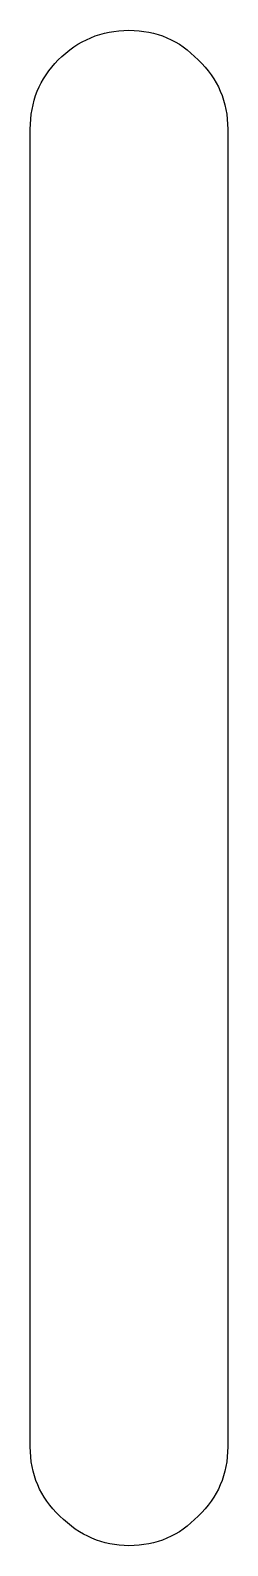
# Model space of a CAD drawing. Header units: millimetres. Extents: x 10.31 to 11.13, y 7.57 to 13.87.
import ezdxf

# ---------------------------------------------------------------- set-up
doc = ezdxf.new("R2010")
doc.units = ezdxf.units.MM
doc.layers.get('0').update_dxf_attribs({"linetype": 'CONTINUOUS'})

msp = doc.modelspace()

# ---------------------------------------------------------------- linework, layer by layer
at = {"color": 7}
msp.add_lwpolyline([(10.721994, 13.87053)], close=True, dxfattribs=at)
for points in [[(10.311317, 7.984153), (10.311317, 13.459848)], [(11.132683, 13.459848), (11.132683, 7.984153)]]:
    msp.add_lwpolyline(points, dxfattribs=at)
for points in [[(10.427675, 13.747321), (10.509814, 13.829461), (10.607921, 13.87053), (10.721994, 13.87053)], [(10.722, 13.87053), (10.836077, 13.87053), (10.931902, 13.829461), (11.009473, 13.747321)], [(10.311317, 13.459848), (10.311317, 13.573925), (10.350103, 13.669749), (10.427675, 13.747321)], [(11.009473, 13.747321), (11.091613, 13.669749), (11.132683, 13.573925), (11.132683, 13.459848)], [(10.434527, 7.696679), (10.352387, 7.774252), (10.311317, 7.870076), (10.311317, 7.984153)], [(11.132683, 7.984153), (11.132683, 7.870076), (11.091613, 7.774252), (11.009473, 7.696679)], [(10.722, 7.57347), (10.612488, 7.57347), (10.516664, 7.61454), (10.434527, 7.696679)], [(11.009473, 7.696679), (10.931902, 7.61454), (10.836077, 7.57347), (10.722, 7.57347)]]:
    msp.add_open_spline(points, degree=3, dxfattribs=at)

doc.saveas('drawing.dxf')
